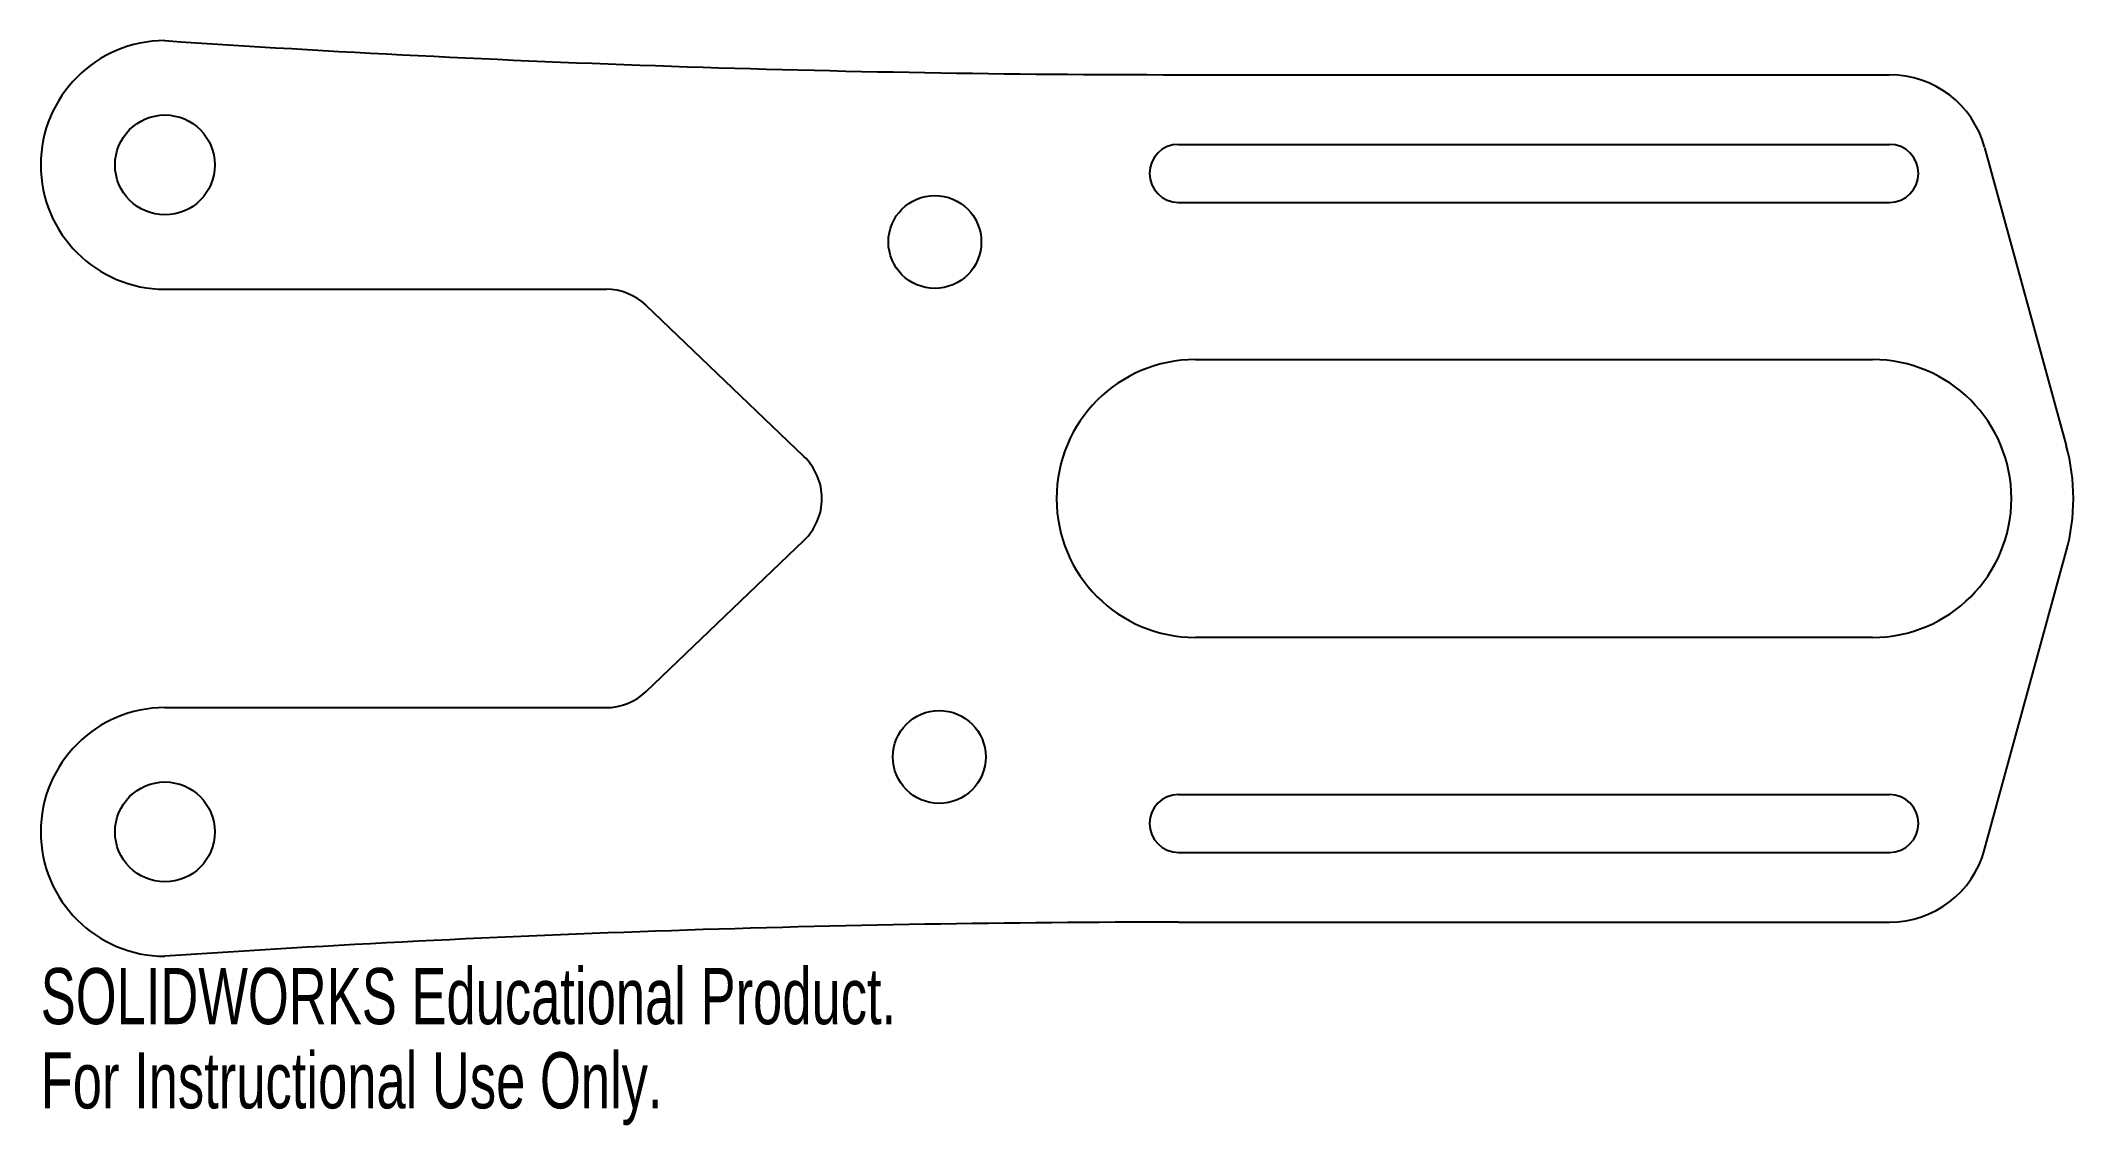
# Model space of a CAD drawing. Header units: millimetres. Extents: x -151 to 24, y -52 to 42.
import ezdxf

# ---------------------------------------------------------------- set-up
doc = ezdxf.new("R2010")
doc.units = ezdxf.units.MM
doc.styles.add('SLDTEXTSTYLE0', font='TXT', dxfattribs={"width": 0.7})

msp = doc.modelspace()

# ---------------------------------------------------------------- linework, layer by layer
at = {"color": 1}
for p, q in [((-53.3, 38.71), (7.93, 38.71)), ((-53.3, 32.71), (7.93, 32.71)), ((16.12, 32.45), (23.15, 6.79)), ((-53.3, 27.71), (7.93, 27.71)), ((-140.6, 20.24), (-102.61, 20.24)), ((-85.56, 5.84), (-99.15, 18.85)), ((-51.85, 14.18), (6.47, 14.18)), ((-99.15, -14.4), (-85.56, -1.39)), ((16.12, -28.01), (23.15, -2.34)), ((-51.85, -9.73), (6.47, -9.73)), ((-140.6, -15.79), (-102.61, -15.79)), ((-53.3, -23.26), (7.93, -23.26)), ((-53.3, -28.26), (7.93, -28.26)), ((-53.3, -34.26), (7.93, -34.26))]:
    msp.add_line(p, q, dxfattribs=at)
for centre, radius in [((-140.6, 30.94), 4.3), ((-74.29, 24.31), 4), ((-73.91, -20.03), 4), ((-140.6, -26.49), 4.3)]:
    msp.add_circle(centre, radius, dxfattribs=at)
for centre, radius, start, end in [((-140.6, 30.94), 10.7, 90, 270), ((-53.3, 1340.74), 1302.03, 266.15547, 270), ((7.93, 30.21), 8.5, 15.3152, 90), ((-53.3, 30.21), 2.5, 90, 270), ((7.93, 30.21), 2.5, 270, 90), ((-102.61, 15.24), 5, 46.2477, 90), ((-51.85, 2.22), 11.96, 90, 270), ((6.47, 2.22), 11.96, 270, 90), ((-89.02, 2.22), 5, 313.7523, 46.2477), ((6.47, 2.22), 17.3, 344.6848, 15.3152), ((-102.61, -10.79), 5, 270, 313.7523), ((-140.6, -26.49), 10.7, 90, 270), ((-53.3, -25.76), 2.5, 90, 270), ((7.93, -25.76), 2.5, 270, 90), ((7.93, -25.76), 8.5, 270, 344.6848), ((-53.3, -1336.29), 1302.03, 90, 93.84453)]:
    msp.add_arc(centre, radius, start, end, dxfattribs=at)

# ---------------------------------------------------------------- texts
at = {"color": 7, "linetype": 'Continuous', "char_height": 4.8336, "attachment_point": 1, "style": 'SLDTEXTSTYLE0'}
for s, insert in [('SOLIDWORKS Educational Product.', (-151.3, -38.21)), ('For Instructional Use Only.', (-151.3, -45.46))]:
    msp.add_mtext(s, dxfattribs=dict(at, insert=insert))

doc.saveas('drawing.dxf')
